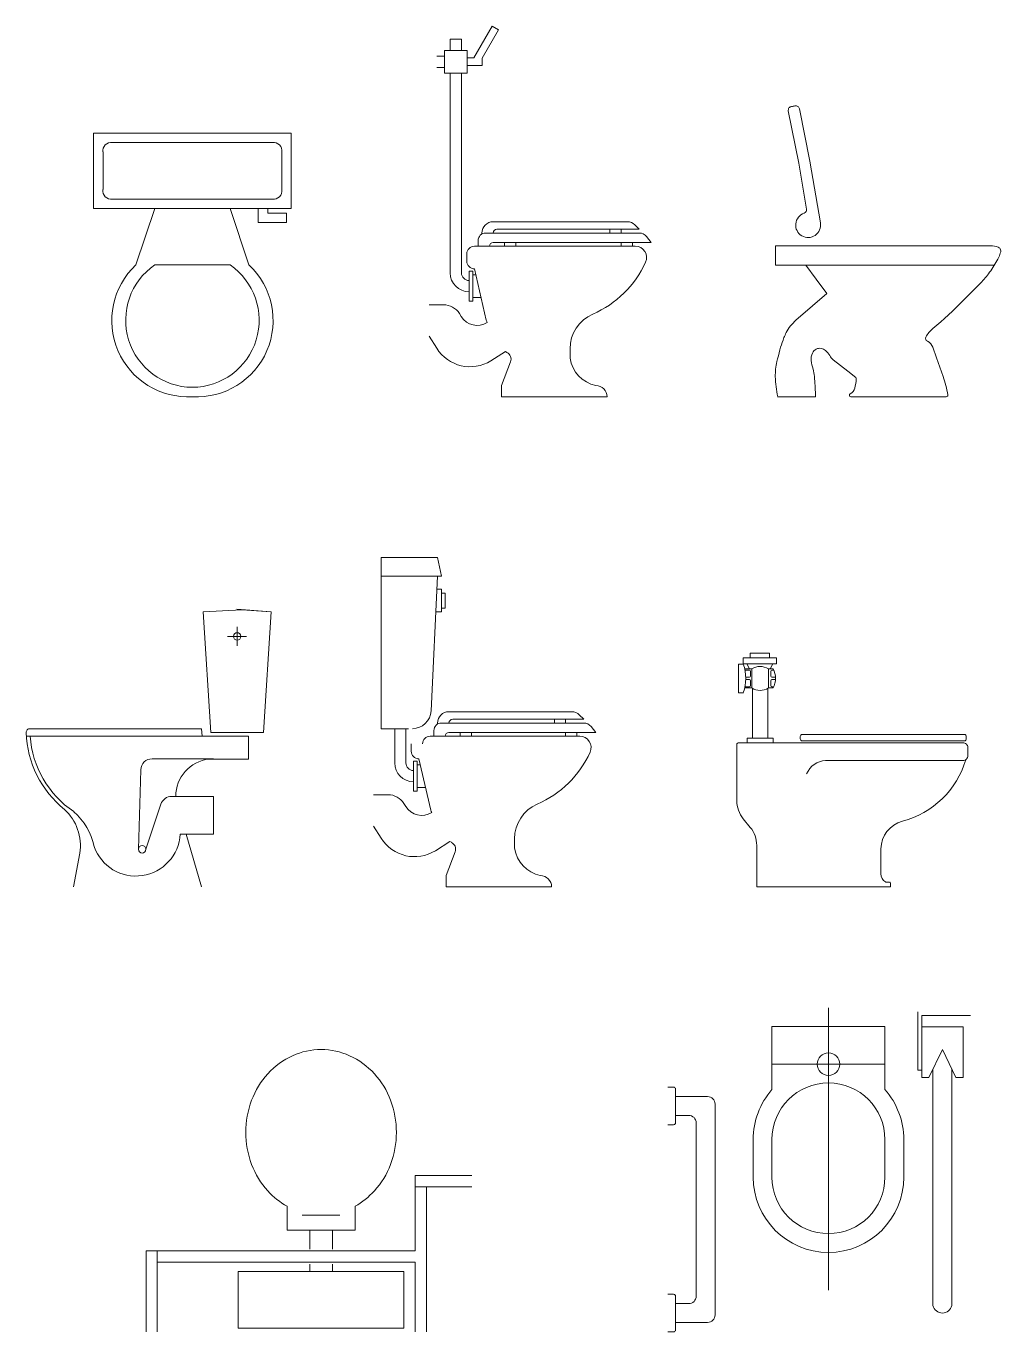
# Model space of a CAD drawing. Header units: centimetres. Extents: x 13148 to 13661, y 4640 to 5371.
# Drawn here: x 13402 to 13660.9, y 4640.4 to 4987.2 of the extents above; entities that cross this region are included whole.
import ezdxf

# ---------------------------------------------------------------- set-up
doc = ezdxf.new("R2010")
doc.units = ezdxf.units.CM
doc.header["$LTSCALE"] = 2.54
doc.header["$PDMODE"] = 1
doc.header["$PDSIZE"] = -2
doc.layers.get('0').update_dxf_attribs({"lineweight": 18})

# ---------------------------------------------------------------- blocks, each defined once
blk = doc.blocks.new('Group-2')
for p, q in [((503.44, -248.64), (503.44, -238.64)), ((505.94, -236.14), (548.44, -236.14)), ((550.94, -238.64), (550.94, -248.64)), ((548.44, -251.14), (505.94, -251.14)), ((517.19, -253.64), (512.19, -268.64)), ((537.19, -253.64), (542.19, -268.64)), ((544.69, -253.64), (544.69, -257.39)), ((547.19, -254.89), (547.19, -253.64)), ((552.19, -254.89), (547.19, -254.89)), ((552.19, -257.39), (552.19, -254.89)), ((544.69, -257.39), (552.19, -257.39)), ((517.19, -268.64), (537.19, -268.64))]:
    blk.add_line(p, q)
blk.add_lwpolyline([(500.94, -253.64), (500.94, -233.64), (553.44, -233.64), (553.44, -253.64)], close=True)
for centre, radius, start, end in [((505.62, -238.32), 2.21, 81.8699, 188.1301), ((548.75, -238.32), 2.21, 351.8699, 98.1301), ((505.62, -248.95), 2.21, 171.8699, 278.1301), ((548.75, -248.95), 2.21, 261.8699, 8.1301), ((525.99, -283.43), 20.24, 133.0172, 273.38), ((527.28, -283.32), 17.82, 124.5054, 269.7), ((528.38, -283.43), 20.24, 266.62, 46.9828), ((527.09, -283.32), 17.82, 270.3, 55.4946)]:
    blk.add_arc(centre, radius, start, end)
blk = doc.blocks.new('Group-17')
at = {"linetype": 'Continuous'}
for p, q in [((606.77, -205.21), (601.89, -213.67)), ((604.17, -213.72), (608.5, -206.21)), ((608.5, -206.21), (606.77, -205.21)), ((595.65, -208.67), (598.65, -208.67)), ((595.65, -211.67), (595.65, -208.67)), ((598.65, -208.67), (598.65, -211.67)), ((592.07, -213.17), (594.15, -213.17)), ((594.15, -211.67), (600.15, -211.67)), ((594.15, -217.67), (594.15, -211.67)), ((600.15, -211.67), (600.15, -217.67)), ((601.89, -213.67), (600.15, -213.67)), ((604.17, -215.67), (604.17, -213.72)), ((594.15, -216.17), (592.07, -216.17)), ((600.15, -217.67), (594.15, -217.67)), ((595.65, -217.67), (595.65, -270.78)), ((598.65, -217.67), (598.65, -270.78)), ((600.15, -215.67), (604.17, -215.67)), ((642.69, -257.17), (607.07, -257.17)), ((645.86, -259.17), (608.07, -259.17)), ((638.07, -260.17), (638.07, -259.17)), ((641.07, -260.17), (641.07, -259.17)), ((645.86, -259.17), (644.69, -258)), ((603.07, -263.67), (603.07, -262.17)), ((604.07, -260.44), (604.07, -260.17)), ((605.07, -260.17), (645.86, -260.17)), ((649.07, -262.67), (607.07, -262.67)), ((610.07, -262.67), (610.07, -263.67)), ((613.07, -262.67), (613.07, -263.67)), ((641.07, -263.67), (641.07, -262.67)), ((644.07, -262.67), (644.07, -263.67)), ((647.82, -261.11), (649.07, -262.67)), ((600.07, -265.67), (600.07, -267.67)), ((644.82, -263.67), (602.07, -263.67)), ((601.65, -270.28), (601.65, -278.28)), ((602.07, -269.67), (601.79, -269.71)), ((605.24, -283.35), (602.07, -269.67)), ((602.44, -271.28), (601.65, -271.28)), ((601.65, -277.28), (603.84, -277.28)), ((590.07, -279.22), (593.87, -279.22)), ((598.11, -281.57), (598.61, -282.36)), ((590.07, -287.54), (592.07, -290.77)), ((627.48, -290.89), (627.48, -293.42)), ((606.45, -294.09), (610.32, -291.67)), ((609.32, -300.67), (611.69, -294.36)), ((610.71, -291.87), (610.32, -291.67)), ((609.32, -303.67), (609.32, -300.67)), ((637.32, -303.67), (609.32, -303.67))]:
    blk.add_line(p, q, dxfattribs=at)
blk.add_lwpolyline([(601.65, -270.28), (600.65, -270.28), (600.65, -278.28), (601.65, -278.28)], dxfattribs=at)
for centre, radius, start, end in [((607.07, -260.17), 3, 90, 180), ((608.07, -260.17), 1, 90, 180), ((642.69, -260), 2.83, 45, 90), ((605.07, -262.17), 2, 90, 180), ((607.07, -263.67), 1, 90, 180), ((645.86, -262.67), 2.5, 38.6607, 90), ((602.07, -265.67), 2, 90, 180), ((644.82, -266.67), 3, 335.6296, 90), ((602.07, -267.67), 2, 180, 270), ((622.65, -256.63), 27.33, 293.3951, 335.6292), ((600.65, -270.78), 5, 180, 270), ((600.65, -270.78), 2, 180, 270), ((593.87, -284.22), 5, 32.0053, 90), ((602.85, -279.71), 5, 212.0057, 302.0047), ((607.19, -282.89), 2, 193.0879, 212.0056), ((637.48, -290.89), 10, 113.3952, 180), ((600.92, -285.24), 10.44, 212.0055, 302.005), ((609.82, -293.66), 2, 339.4435, 63.4334), ((636.18, -292.06), 8.81, 188.8841, 257.8064), ((634.32, -303.67), 3, 0, 90)]:
    blk.add_arc(centre, radius, start, end, dxfattribs=at)
blk = doc.blocks.new('Group-24')
blk.add_line((690.1, -268.67), (739.91, -268.67))
at = {"flags": 128}
blk.add_lwpolyline([(693.99, -257.5), (691.19, -241.09), (688.41, -227.22, 0.424789), (687.22, -226.41, -0.017988), (686.31, -226.56, 0.424789), (685.45, -227.72), (688.23, -241.59), (690.31, -253.81, -0.367951), (689.65, -254.92, 0.63954), (689.03, -260.9, 0.63954)], format="xyb", close=True, dxfattribs=at)
blk.add_lwpolyline([(682.63, -303.67, -0.047818), (682, -298.3), (682, -298.3, -0.064994), (682.43, -294.33), (682.43, -294.33, -0.003173), (683.21, -291.19, -0.01368), (683.42, -290.47, -0.01534), (684.29, -287.96, -0.027605), (684.9, -286.61, -0.04614), (686.03, -284.85, -0.046901), (687.44, -283.35), (691.89, -279.49), (695.69, -276.24), (692.89, -272.46), (690.1, -268.67), (687.68, -268.67), (685.27, -268.67), (685.9, -268.67), (683.98, -268.67), (682.06, -268.67), (682.06, -266.12), (682.06, -263.57), (702.31, -263.57), (703.16, -263.57), (719.16, -263.57), (739.16, -263.57, -0.093484), (741.21, -263.95, -0.223685), (741.84, -264.62, -0.141371), (741.86, -265.2, -0.054659), (741.35, -266.6, -0.035944), (739.2, -270.22, -0.040429), (736.83, -273.11), (732.01, -278.03), (732.01, -278.03, -0.024495), (723.82, -285.56), (723.82, -285.56, 0.095285), (721.99, -287.79, 0.4378), (722.38, -288.92, -0.210147), (723.84, -290.53), (724.77, -293.35), (726.57, -298.26, -0.047886), (727.82, -303.19, -0.459735), (727.4, -303.67), (714.75, -303.67), (702.09, -303.67, -0.344273), (701.69, -303.36, -0.344273), (701.9, -302.89, 0.210409), (703.1, -301.37), (703.1, -301.37, 0.041572), (703.52, -298.9), (703.52, -298.9, 0.251153), (703.35, -298.5), (701.3, -296.9), (697.41, -293.86, -0.101794), (696.45, -292.74, 0.086317), (695.37, -291.38, 0.143444), (694.16, -290.81, 0.149688), (692.89, -290.99, 0.179379), (691.85, -292.06, 0.132533), (691.53, -294.03, 0.0515), (692.02, -296.3, -0.059692), (692.4, -298.28, -0.003123), (692.56, -300.71, -0.004599), (692.65, -302.36, -0.010527), (692.67, -303.64, -0.414214), (692.65, -303.67), (687.63, -303.67), (682.61, -303.67)], format="xyb", dxfattribs=at)
blk = doc.blocks.new('Group-26')
at = {"linetype": 'Continuous'}
for p, q in [((577.32, -346.32), (577.32, -391.82)), ((590.61, -387.12), (592.32, -351.32)), ((592.16, -354.8), (593.32, -354.8)), ((593.32, -354.8), (593.32, -360.83)), ((593.32, -360.83), (591.87, -360.83)), ((627.95, -387.32), (595.32, -387.32)), ((631.12, -389.32), (629.95, -388.15)), ((577.32, -391.82), (584.62, -391.82)), ((580.91, -391.82), (580.91, -400.93)), ((583.91, -391.82), (583.91, -400.93)), ((592.32, -390.59), (592.32, -390.32)), ((593.32, -390.32), (631.12, -390.32)), ((631.12, -389.32), (596.32, -389.32)), ((623.32, -390.32), (623.32, -389.32)), ((626.32, -390.32), (626.32, -389.32)), ((633.07, -391.26), (634.32, -392.82)), ((630.08, -393.82), (590.32, -393.82)), ((591.32, -393.82), (591.32, -392.32)), ((634.32, -392.82), (595.32, -392.82)), ((598.32, -392.82), (598.32, -393.82)), ((601.32, -392.82), (601.32, -393.82)), ((626.32, -393.82), (626.32, -392.82)), ((629.32, -392.82), (629.32, -393.82)), ((585.32, -395.82), (585.32, -397.82)), ((586.91, -400.43), (586.91, -408.43)), ((587.7, -401.43), (586.91, -401.43)), ((587.32, -399.82), (587.08, -399.86)), ((590.5, -413.49), (587.32, -399.82)), ((586.91, -407.43), (589.09, -407.43)), ((575.32, -409.36), (579.13, -409.36)), ((583.37, -411.71), (583.86, -412.51)), ((575.32, -417.68), (577.32, -420.92)), ((591.71, -424.24), (595.58, -421.82)), ((595.97, -422.01), (595.58, -421.82)), ((612.74, -421.04), (612.74, -423.57)), ((594.58, -430.82), (596.95, -424.51)), ((594.58, -433.82), (594.58, -430.82)), ((622.58, -433.82), (594.58, -433.82))]:
    blk.add_line(p, q, dxfattribs=at)
for points in [[(577.32, -346.32), (592.32, -346.32), (593.32, -351.32), (577.32, -351.32)], [(593.32, -355.82), (594.32, -355.82), (594.32, -359.82), (593.32, -359.82)], [(586.91, -400.43), (585.91, -400.43), (585.91, -408.43), (586.91, -408.43)]]:
    blk.add_lwpolyline(points, dxfattribs=at)
for centre, radius, start, end in [((585.62, -386.82), 5, 270, 356.5316), ((595.32, -390.32), 3, 90, 180), ((627.95, -390.15), 2.83, 45, 90), ((593.32, -392.32), 2, 90, 180), ((596.32, -390.32), 1, 90, 180), ((631.12, -392.82), 2.5, 38.6607, 90), ((590.32, -395.82), 2, 90, 180), ((595.32, -393.82), 1, 90, 180), ((630.08, -396.82), 3, 335.6292, 90), ((587.32, -397.82), 2, 180, 270), ((607.91, -386.78), 27.33, 293.3953, 335.6292), ((585.91, -400.93), 5, 180, 270), ((585.91, -400.93), 2, 180, 270), ((579.13, -414.36), 5, 32.0057, 90), ((588.1, -409.86), 5, 212.0053, 302.0047), ((622.74, -421.04), 10, 113.3952, 180), ((592.45, -413.04), 2, 193.0871, 212.0046), ((586.18, -415.38), 10.44, 212.0055, 302.005), ((595.07, -423.8), 2, 339.4429, 63.435), ((621.44, -422.21), 8.81, 188.8842, 257.8064), ((619.58, -433.82), 3, 0, 90)]:
    blk.add_arc(centre, radius, start, end, dxfattribs=at)
blk = doc.blocks.new('Group-27')
for p, q in [((530.07, -360.83), (540.34, -360.25)), ((539.02, -360.11), (548.07, -360.83)), ((540.34, -360.25), (548.07, -360.83)), ((532.07, -392.82), (530.07, -360.83)), ((548.07, -360.83), (546.07, -392.82)), ((541.59, -367.32), (536.54, -367.32)), ((539.07, -364.79), (539.07, -369.84)), ((529.56, -391.82), (484.03, -391.82)), ((529.56, -391.82), (529.77, -393.82)), ((542.07, -393.82), (483.08, -393.82)), ((546.07, -392.82), (532.07, -392.82)), ((542.07, -393.82), (542.07, -399.89)), ((532.76, -399.82), (516.48, -399.82)), ((531.57, -399.89), (542.09, -399.89)), ((512.83, -423.85), (513.48, -402.73)), ((518.83, -411.87), (514.83, -423.85)), ((532.78, -409.82), (521.67, -409.82)), ((532.78, -409.82), (532.78, -419.82)), ((532.78, -419.82), (523.93, -419.82)), ((529.57, -433.82), (525.57, -419.82)), ((495.57, -433.82), (497.26, -424.89))]:
    blk.add_line(p, q)
for centre in [(539.07, -367.32), (513.85, -423.86)]:
    blk.add_circle(centre, 1)
for centre, radius, start, end in [((484.03, -392.82), 1, 90, 182.0373), ((510.6, -391.87), 27.59, 182.0373, 230.8972), ((510.6, -391.87), 26.59, 184.1954, 235.8087), ((516.48, -402.82), 3, 90, 178.2528), ((532.76, -409.82), 10, 96.852, 180), ((521.67, -412.82), 3, 90, 161.5563), ((484.59, -422.81), 12.84, 350.6967, 47.878), ((485, -426.31), 16.38, 11.1616, 49.4195), ((512.17, -419.2), 11.77, 199.5466, 356.9926)]:
    blk.add_arc(centre, radius, start, end)
blk = doc.blocks.new('Group-29')
at = {"linetype": 'Continuous'}
for p, q in [((673.45, -372.98), (682.34, -372.98)), ((673.45, -372.98), (673.45, -374.59)), ((675.36, -371.77), (680.44, -371.77)), ((675.36, -371.77), (675.36, -372.98)), ((680.44, -371.77), (680.44, -372.98)), ((682.34, -372.98), (682.34, -374.59)), ((673.45, -374.59), (682.34, -374.59)), ((674.45, -374.59), (675.15, -375.93)), ((681.34, -374.59), (680.64, -375.93)), ((675.9, -381.1), (675.9, -394.37)), ((680.03, -381.08), (680.03, -394.37)), ((674.5, -394.37), (681.43, -394.37)), ((674.5, -394.37), (674.5, -395.55)), ((681.43, -394.37), (681.43, -395.55))]:
    blk.add_line(p, q, dxfattribs=at)
for p, q in [((672.24, -374.66), (672.24, -382.28)), ((672.24, -374.66), (673.51, -374.66)), ((673.86, -375.93), (675.75, -375.93)), ((673.93, -376.25), (675.12, -376.25)), ((675.43, -377.84), (675.43, -376.57)), ((675.75, -381.01), (675.75, -375.93)), ((680.15, -381.01), (680.15, -375.93)), ((680.15, -375.93), (681.42, -375.93)), ((680.78, -377.84), (680.78, -376.57)), ((681.1, -376.25), (681.58, -376.25)), ((673.86, -381.01), (675.75, -381.01)), ((673.93, -380.69), (675.12, -380.69)), ((674.14, -378.15), (675.12, -378.15)), ((674.14, -378.79), (675.12, -378.79)), ((675.43, -380.38), (675.43, -379.11)), ((680.15, -381.01), (681.42, -381.01)), ((680.78, -380.38), (680.78, -379.11)), ((681.1, -378.15), (682.05, -378.15)), ((681.1, -378.79), (682.05, -378.79)), ((681.1, -380.69), (681.58, -380.69)), ((672.24, -382.28), (673.51, -382.28))]:
    blk.add_line(p, q)
at = {"linetype": 'Continuous', "flags": 128}
blk.add_lwpolyline([(689.15, -393.37, 0.414214), (688.64, -393.88), (688.64, -394.54, 0.414214), (689.15, -395.05), (732.2, -395.05, 0.414214), (732.71, -394.54), (732.71, -393.88, 0.414214), (732.2, -393.37)], format="xyb", close=True, dxfattribs=at)
blk.add_lwpolyline([(712.62, -432.84), (712.62, -433.82), (677.05, -433.82), (677.05, -422.83, 0.172356), (675.35, -418.03), (673.49, -415.75, -0.172356), (671.79, -410.94), (671.79, -396.06, -0.414214), (672.29, -395.55), (731.85, -395.55, -0.414214), (733.12, -396.82), (733.12, -399.03, -0.414214), (731.85, -400.3), (695.36, -400.3, 0.292108), (690.32, -403.8, 0.292108)], format="xyb", dxfattribs=at)
at = {"flags": 128}
blk.add_lwpolyline([(712.37, -432.6), (711.77, -432.6), (711.64, -432.6), (711.4, -432.6), (711.29, -432.54, -0.263447), (710.06, -430.36), (710.06, -423.77, -0.341155), (715.75, -416.4, 0.262966), (732.6, -400.06, 0.262966)], format="xyb", dxfattribs=at)
for centre, radius, start, end in [((662.39, -378.47), 11.75, 341.0754, 18.9246), ((675.12, -376.57), 0.317, 0, 90), ((675.12, -377.84), 0.318, 270, 0), ((677.95, -379.42), 4.13, 57.7952, 122.2048), ((681.1, -376.57), 0.318, 90, 180), ((681.1, -377.84), 0.317, 180, 270), ((676.66, -378.47), 5.4, 331.9275, 28.0725), ((675.12, -379.11), 0.318, 0, 90), ((675.12, -380.38), 0.317, 270, 0), ((677.95, -377.52), 4.13, 237.7958, 302.2042), ((681.1, -379.11), 0.317, 90, 180), ((681.1, -380.38), 0.317, 180, 270), ((712.12, -433.1), 0.565, 27.222, 62.778)]:
    blk.add_arc(centre, radius, start, end)
at = {"linetype": 'Continuous', "lineweight": 5}
blk.add_point((712.01, -432.6), dxfattribs=at)
blk = doc.blocks.new('Group-31')
for p, q in [((586.37, -530.54), (586.37, -510.54)), ((586.37, -510.54), (601.37, -510.54)), ((586.37, -513.54), (601.37, -513.54)), ((589.37, -552.04), (589.37, -513.54)), ((566.37, -521.04), (556.37, -521.04)), ((552.37, -525.04), (570.37, -525.04)), ((558.37, -525.04), (558.37, -530.04)), ((564.37, -525.04), (564.37, -530.04)), ((514.87, -530.54), (586.37, -530.54)), ((514.87, -552.04), (514.87, -530.54)), ((517.87, -552.04), (517.87, -530.54)), ((517.87, -533.54), (586.37, -533.54)), ((558.37, -534.04), (558.37, -536.04)), ((564.37, -534.04), (564.37, -536.04)), ((586.37, -552.04), (586.37, -533.54))]:
    blk.add_line(p, q)
at = {"linetype": 'Continuous'}
for p, q in [((552.37, -525.04), (552.37, -518.67)), ((570.37, -525.04), (570.37, -518.67))]:
    blk.add_line(p, q, dxfattribs=at)
at = {"linetype": 'Continuous', "flags": 128}
blk.add_lwpolyline([(561.37, -477.04, -0.107291), (568.93, -478.68, -0.101711), (575.51, -483.49, -0.094701), (579.82, -490.53, -0.090278), (581.37, -499.04, -0.090278), (579.82, -507.56, -0.094701), (575.51, -514.6, -0.08159), (570.37, -518.67, -0.08159)], format="xyb", dxfattribs=at)
at = {"linetype": 'Continuous'}
blk.add_lwpolyline([(539.37, -536.04), (583.37, -536.04), (583.37, -551.04), (539.37, -551.04)], close=True, dxfattribs=at)
for centre, radius, start, end in [((561.37, -495.27), 18.23, 90, 114.4957), ((562.2, -497.1), 20.24, 114.4957, 137.7263), ((563.5, -498.28), 21.99, 137.7263, 159.3657), ((565.53, -499.04), 24.16, 159.3657, 180), ((565.53, -499.04), 24.16, 180, 200.6343), ((563.5, -499.81), 21.99, 200.6343, 222.2737), ((562.2, -500.99), 20.24, 222.2737, 240.9315)]:
    blk.add_arc(centre, radius, start, end, dxfattribs=at)
blk = doc.blocks.new('Group-33')
for p, q in [((696.12, -465.93), (696.12, -540.93)), ((719.88, -482.5), (719.88, -467.04)), ((720.88, -484.5), (720.88, -468.04)), ((733.88, -468.04), (720.88, -468.04)), ((711.12, -470.93), (681.12, -470.93)), ((681.12, -470.93), (681.12, -487.7)), ((711.12, -487.7), (711.12, -470.93)), ((720.88, -484.5), (720.88, -471.04)), ((731.88, -471.04), (720.88, -471.04)), ((731.88, -484.5), (731.88, -471.04)), ((726.38, -477.04), (722.79, -484.5)), ((726.38, -477.04), (729.97, -484.5)), ((711.12, -480.93), (681.12, -480.93)), ((720.88, -482.5), (719.88, -482.5)), ((722.79, -484.5), (720.88, -484.5)), ((723.88, -545.04), (723.88, -482.24)), ((728.88, -545.04), (728.88, -482.24)), ((731.88, -484.5), (729.97, -484.5)), ((655, -487.04), (653.5, -487.04)), ((655.5, -496.54), (655.5, -487.54)), ((664, -489.54), (655.5, -489.54)), ((666, -547.54), (666, -491.54)), ((659, -494.54), (655.5, -494.54)), ((655, -497.04), (653.5, -497.04)), ((661, -542.54), (661, -496.54)), ((676.12, -500.93), (676.12, -510.93)), ((681.12, -500.93), (681.12, -510.93)), ((711.12, -510.93), (711.12, -500.93)), ((716.12, -510.93), (716.12, -500.93)), ((655, -542.04), (653.5, -542.04)), ((655.5, -551.54), (655.5, -542.54)), ((659, -544.54), (655.5, -544.54)), ((664, -549.54), (655.5, -549.54)), ((655, -552.04), (653.5, -552.04))]:
    blk.add_line(p, q)
blk.add_circle((696.12, -480.93), 3)
for centre, radius, start, end in [((655, -487.54), 0.5, 0, 90), ((696.12, -500.93), 20, 138.5904, 180), ((696.12, -500.93), 15, 0, 180), ((696.12, -500.93), 20, 360, 41.4096), ((664, -491.54), 2, 0, 90), ((659, -496.54), 2, 0, 90), ((655, -496.54), 0.5, 270, 0), ((696.12, -510.93), 20, 180, 0), ((696.12, -510.93), 15, 180, 0), ((655, -542.54), 0.5, 0, 90), ((659, -542.54), 2, 270, 0), ((664, -547.54), 2, 270, 0), ((726.38, -544.48), 2.56, 192.6804, 347.3196), ((655, -551.54), 0.5, 270, 0)]:
    blk.add_arc(centre, radius, start, end)

msp = doc.modelspace()

# ---------------------------------------------------------------- block references
for name in ['Group-17', 'Group-24', 'Group-2', 'Group-26', 'Group-27', 'Group-29', 'Group-33', 'Group-31']:
    msp.add_blockref(name, (12919, 5192.43))

doc.saveas('drawing.dxf')
